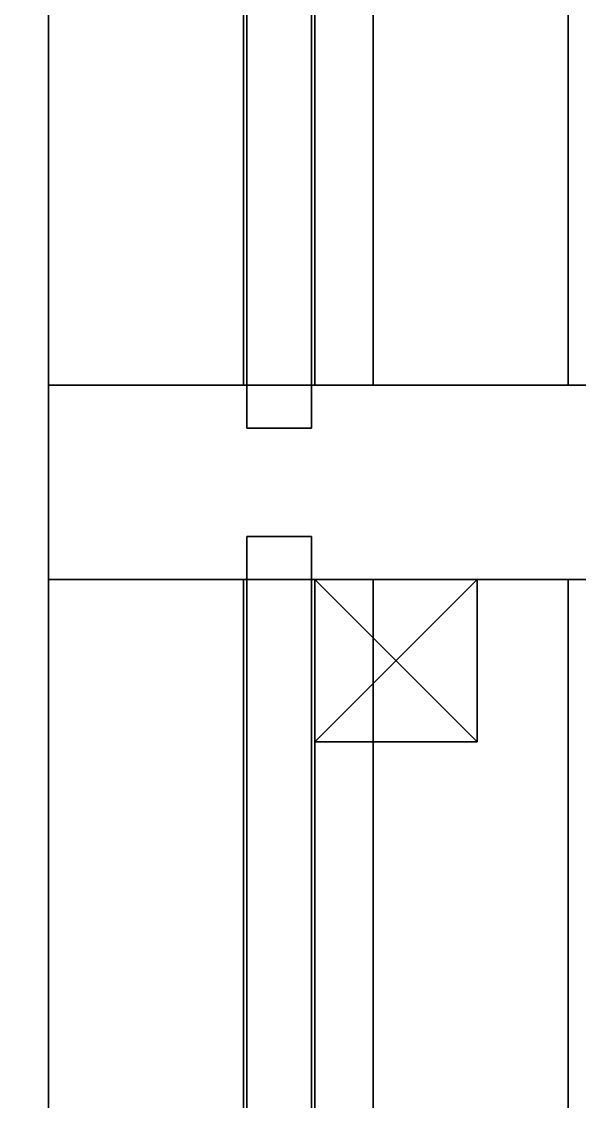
# Model space of a CAD drawing. Extents: x -100 to 4856, y -100 to 4830.
# Drawn here: x 17.5 to 69, y 3785.7 to 3885.6 of the extents above; entities that cross this region are included whole.
import ezdxf

# ---------------------------------------------------------------- set-up
doc = ezdxf.new("R2010")
doc.units = 0
for name, color, linetype in [('LAYER0', 7, 'CONTINUOUS'), ('LAYER147', 7, 'CONTINUOUS'), ('LAYER150', 7, 'CONTINUOUS'), ('LAYER151', 7, 'CONTINUOUS'), ('LAYER158', 7, 'CONTINUOUS'), ('LAYER159', 7, 'CONTINUOUS'), ('LAYER160', 7, 'CONTINUOUS'), ('LAYER161', 7, 'CONTINUOUS'), ('LAYER165', 7, 'CONTINUOUS'), ('LAYER166', 7, 'CONTINUOUS'), ('LAYER169', 7, 'CONTINUOUS'), ('LAYER170', 7, 'CONTINUOUS'), ('LAYER171', 7, 'CONTINUOUS'), ('LAYER172', 7, 'CONTINUOUS'), ('LAYER174', 7, 'CONTINUOUS'), ('LAYER188', 7, 'CONTINUOUS'), ('LAYER198', 253, 'CONTINUOUS'), ('LAYER199', 253, 'CONTINUOUS'), ('LAYER200', 253, 'CONTINUOUS'), ('LAYER201', 253, 'CONTINUOUS'), ('LAYER258', 7, 'CONTINUOUS'), ('LAYER268', 253, 'CONTINUOUS'), ('LAYER269', 253, 'CONTINUOUS'), ('LAYER270', 253, 'CONTINUOUS'), ('LAYER271', 253, 'CONTINUOUS'), ('LAYER272', 7, 'CONTINUOUS'), ('LAYER286', 7, 'CONTINUOUS'), ('LAYER300', 7, 'CONTINUOUS'), ('LAYER314', 7, 'CONTINUOUS'), ('LAYER324', 253, 'CONTINUOUS'), ('LAYER325', 253, 'CONTINUOUS'), ('LAYER326', 253, 'CONTINUOUS'), ('LAYER327', 253, 'CONTINUOUS'), ('LAYER328', 7, 'CONTINUOUS'), ('LAYER338', 253, 'CONTINUOUS'), ('LAYER339', 253, 'CONTINUOUS'), ('LAYER340', 253, 'CONTINUOUS'), ('LAYER341', 253, 'CONTINUOUS')]:
    doc.layers.add(name, color=color, linetype=linetype)

msp = doc.modelspace()

# ---------------------------------------------------------------- linework, layer by layer
at = {"layer": 'LAYER0', "invisible_edges": 1}
for points in [[(4856, 4830, -5), (-100, -100, -5), (-100, 4830, -5), (4856, 4830, -5)], [(-100, -100, -5), (4856, 4830, -5), (4856, -100, -5), (-100, -100, -5)], [(4856, -100), (-100, 4830), (-100, -100), (4856, -100)], [(-100, 4830), (4856, -100), (4856, 4830), (-100, 4830)]]:
    msp.add_3dface(points, dxfattribs=at)
at = {"layer": 'LAYER147', "invisible_edges": 1}
for points in [[(20, 3852, 2540), (570, 3852), (20, 3852), (20, 3852, 2540)], [(570, 3852), (20, 3852, 2540), (570, 3852, 2540), (570, 3852)], [(20, 3834), (570, 3852), (570, 3834), (20, 3834)], [(570, 3852), (20, 3834), (20, 3852), (570, 3852)], [(20, 3852, 2540), (570, 3834, 2540), (570, 3852, 2540), (20, 3852, 2540)], [(570, 3834, 2540), (20, 3852, 2540), (20, 3834, 2540), (570, 3834, 2540)], [(20, 3834), (20, 3852, 2540), (20, 3852), (20, 3834)], [(20, 3852, 2540), (20, 3834), (20, 3834, 2540), (20, 3852, 2540)], [(570, 3834, 2540), (20, 3834), (570, 3834), (570, 3834, 2540)], [(20, 3834), (570, 3834, 2540), (20, 3834, 2540), (20, 3834)]]:
    msp.add_3dface(points, dxfattribs=at)
at = {"layer": 'LAYER150', "invisible_edges": 1}
for points in [[(20, 3834, 80), (570, 3054, 80), (20, 3054, 80), (20, 3834, 80)], [(570, 3054, 80), (20, 3834, 80), (570, 3834, 80), (570, 3054, 80)], [(20, 3834, 80), (570, 3834, 98), (570, 3834, 80), (20, 3834, 80)], [(570, 3834, 98), (20, 3834, 80), (20, 3834, 98), (570, 3834, 98)], [(20, 3054, 98), (20, 3834, 80), (20, 3054, 80), (20, 3054, 98)], [(20, 3834, 80), (20, 3054, 98), (20, 3834, 98), (20, 3834, 80)], [(570, 3834, 98), (20, 3054, 98), (570, 3054, 98), (570, 3834, 98)], [(20, 3054, 98), (570, 3834, 98), (20, 3834, 98), (20, 3054, 98)]]:
    msp.add_3dface(points, dxfattribs=at)
at = {"layer": 'LAYER151', "invisible_edges": 1}
for points in [[(20, 4242, 80), (570, 3852, 80), (20, 3852, 80), (20, 4242, 80)], [(570, 3852, 80), (20, 4242, 80), (570, 4242, 80), (570, 3852, 80)], [(20, 3852, 98), (20, 4242, 80), (20, 3852, 80), (20, 3852, 98)], [(20, 4242, 80), (20, 3852, 98), (20, 4242, 98), (20, 4242, 80)], [(570, 4242, 98), (20, 3852, 98), (570, 3852, 98), (570, 4242, 98)], [(20, 3852, 98), (570, 4242, 98), (20, 4242, 98), (20, 3852, 98)], [(20, 3852, 98), (570, 3852, 80), (570, 3852, 98), (20, 3852, 98)], [(570, 3852, 80), (20, 3852, 98), (20, 3852, 80), (570, 3852, 80)]]:
    msp.add_3dface(points, dxfattribs=at)
at = {"layer": 'LAYER158', "invisible_edges": 1}
for points in [[(50, 3834, 80), (50, 3054), (50, 3054, 80), (50, 3834, 80)], [(50, 3054), (50, 3834, 80), (50, 3834), (50, 3054)], [(68, 3834), (50, 3054), (50, 3834), (68, 3834)], [(50, 3054), (68, 3834), (68, 3054), (50, 3054)], [(50, 3834, 80), (68, 3834), (50, 3834), (50, 3834, 80)], [(68, 3834), (50, 3834, 80), (68, 3834, 80), (68, 3834)], [(68, 3054, 80), (50, 3834, 80), (50, 3054, 80), (68, 3054, 80)], [(50, 3834, 80), (68, 3054, 80), (68, 3834, 80), (50, 3834, 80)], [(68, 3834), (68, 3054, 80), (68, 3054), (68, 3834)], [(68, 3054, 80), (68, 3834), (68, 3834, 80), (68, 3054, 80)]]:
    msp.add_3dface(points, dxfattribs=at)
at = {"layer": 'LAYER159', "invisible_edges": 1}
for points in [[(50, 4242, 80), (50, 3852), (50, 3852, 80), (50, 4242, 80)], [(50, 3852), (50, 4242, 80), (50, 4242), (50, 3852)], [(68, 4242), (50, 3852), (50, 4242), (68, 4242)], [(50, 3852), (68, 4242), (68, 3852), (50, 3852)], [(68, 3852, 80), (50, 4242, 80), (50, 3852, 80), (68, 3852, 80)], [(50, 4242, 80), (68, 3852, 80), (68, 4242, 80), (50, 4242, 80)], [(68, 4242), (68, 3852, 80), (68, 3852), (68, 4242)], [(68, 3852, 80), (68, 4242), (68, 4242, 80), (68, 3852, 80)], [(68, 3852, 80), (50, 3852), (68, 3852), (68, 3852, 80)], [(50, 3852), (68, 3852, 80), (50, 3852, 80), (50, 3852)]]:
    msp.add_3dface(points, dxfattribs=at)
at = {"layer": 'LAYER160', "invisible_edges": 1}
for points in [[(20, 3852, 2539), (570, 4242, 2539), (20, 4242, 2539), (20, 3852, 2539)], [(570, 4242, 2539), (20, 3852, 2539), (570, 3852, 2539), (570, 4242, 2539)], [(20, 4242, 2521), (20, 3852, 2539), (20, 4242, 2539), (20, 4242, 2521)], [(20, 3852, 2539), (20, 4242, 2521), (20, 3852, 2521), (20, 3852, 2539)], [(570, 3852, 2521), (20, 4242, 2521), (570, 4242, 2521), (570, 3852, 2521)], [(20, 4242, 2521), (570, 3852, 2521), (20, 3852, 2521), (20, 4242, 2521)], [(20, 3852, 2539), (570, 3852, 2521), (570, 3852, 2539), (20, 3852, 2539)], [(570, 3852, 2521), (20, 3852, 2539), (20, 3852, 2521), (570, 3852, 2521)]]:
    msp.add_3dface(points, dxfattribs=at)
at = {"layer": 'LAYER161', "invisible_edges": 1}
for points in [[(20, 3054, 2539), (570, 3834, 2539), (20, 3834, 2539), (20, 3054, 2539)], [(570, 3834, 2539), (20, 3054, 2539), (570, 3054, 2539), (570, 3834, 2539)], [(20, 3834, 2521), (570, 3834, 2539), (570, 3834, 2521), (20, 3834, 2521)], [(570, 3834, 2539), (20, 3834, 2521), (20, 3834, 2539), (570, 3834, 2539)], [(20, 3834, 2521), (20, 3054, 2539), (20, 3834, 2539), (20, 3834, 2521)], [(20, 3054, 2539), (20, 3834, 2521), (20, 3054, 2521), (20, 3054, 2539)], [(570, 3054, 2521), (20, 3834, 2521), (570, 3834, 2521), (570, 3054, 2521)], [(20, 3834, 2521), (570, 3054, 2521), (20, 3054, 2521), (20, 3834, 2521)]]:
    msp.add_3dface(points, dxfattribs=at)
at = {"layer": 'LAYER165', "invisible_edges": 1}
for points in [[(38.3, 3838, 94), (44.3, 3050, 94), (38.3, 3050, 94), (38.3, 3838, 94)], [(44.3, 3050, 94), (38.3, 3838, 94), (44.3, 3838, 94), (44.3, 3050, 94)], [(44.3, 3838, 2525), (38.3, 3050, 2525), (44.3, 3050, 2525), (44.3, 3838, 2525)], [(38.3, 3050, 2525), (44.3, 3838, 2525), (38.3, 3838, 2525), (38.3, 3050, 2525)], [(38.3, 3838, 94), (44.3, 3838, 2525), (44.3, 3838, 94), (38.3, 3838, 94)], [(44.3, 3838, 2525), (38.3, 3838, 94), (38.3, 3838, 2525), (44.3, 3838, 2525)], [(38.3, 3050, 2525), (38.3, 3838, 94), (38.3, 3050, 94), (38.3, 3050, 2525)], [(38.3, 3838, 94), (38.3, 3050, 2525), (38.3, 3838, 2525), (38.3, 3838, 94)], [(44.3, 3838, 2525), (44.3, 3050, 94), (44.3, 3838, 94), (44.3, 3838, 2525)], [(44.3, 3050, 94), (44.3, 3838, 2525), (44.3, 3050, 2525), (44.3, 3050, 94)]]:
    msp.add_3dface(points, dxfattribs=at)
at = {"layer": 'LAYER166', "invisible_edges": 1}
for points in [[(38.3, 4246, 94), (44.3, 3848, 94), (38.3, 3848, 94), (38.3, 4246, 94)], [(44.3, 3848, 94), (38.3, 4246, 94), (44.3, 4246, 94), (44.3, 3848, 94)], [(44.3, 4246, 2525), (38.3, 3848, 2525), (44.3, 3848, 2525), (44.3, 4246, 2525)], [(38.3, 3848, 2525), (44.3, 4246, 2525), (38.3, 4246, 2525), (38.3, 3848, 2525)], [(38.3, 3848, 2525), (38.3, 4246, 94), (38.3, 3848, 94), (38.3, 3848, 2525)], [(38.3, 4246, 94), (38.3, 3848, 2525), (38.3, 4246, 2525), (38.3, 4246, 94)], [(44.3, 4246, 2525), (44.3, 3848, 94), (44.3, 4246, 94), (44.3, 4246, 2525)], [(44.3, 3848, 94), (44.3, 4246, 2525), (44.3, 3848, 2525), (44.3, 3848, 94)], [(38.3, 3848, 2525), (44.3, 3848, 94), (44.3, 3848, 2525), (38.3, 3848, 2525)], [(44.3, 3848, 94), (38.3, 3848, 2525), (38.3, 3848, 94), (44.3, 3848, 94)]]:
    msp.add_3dface(points, dxfattribs=at)
at = {"layer": 'LAYER169', "invisible_edges": 1}
for points in [[(20, 3834, 1369.5), (20, 3054, 1249.5), (20, 3054, 1369.5), (20, 3834, 1369.5)], [(20, 3054, 1249.5), (20, 3834, 1369.5), (20, 3834, 1249.5), (20, 3054, 1249.5)], [(38, 3834, 1249.5), (20, 3054, 1249.5), (20, 3834, 1249.5), (38, 3834, 1249.5)], [(20, 3054, 1249.5), (38, 3834, 1249.5), (38, 3054, 1249.5), (20, 3054, 1249.5)], [(20, 3834, 1369.5), (38, 3834, 1249.5), (20, 3834, 1249.5), (20, 3834, 1369.5)], [(38, 3834, 1249.5), (20, 3834, 1369.5), (38, 3834, 1369.5), (38, 3834, 1249.5)], [(38, 3054, 1369.5), (20, 3834, 1369.5), (20, 3054, 1369.5), (38, 3054, 1369.5)], [(20, 3834, 1369.5), (38, 3054, 1369.5), (38, 3834, 1369.5), (20, 3834, 1369.5)], [(38, 3834, 1249.5), (38, 3054, 1369.5), (38, 3054, 1249.5), (38, 3834, 1249.5)], [(38, 3054, 1369.5), (38, 3834, 1249.5), (38, 3834, 1369.5), (38, 3054, 1369.5)]]:
    msp.add_3dface(points, dxfattribs=at)
at = {"layer": 'LAYER170', "invisible_edges": 1}
for points in [[(20, 4242, 1369.5), (20, 3852, 1249.5), (20, 3852, 1369.5), (20, 4242, 1369.5)], [(20, 3852, 1249.5), (20, 4242, 1369.5), (20, 4242, 1249.5), (20, 3852, 1249.5)], [(38, 4242, 1249.5), (20, 3852, 1249.5), (20, 4242, 1249.5), (38, 4242, 1249.5)], [(20, 3852, 1249.5), (38, 4242, 1249.5), (38, 3852, 1249.5), (20, 3852, 1249.5)], [(38, 3852, 1369.5), (20, 4242, 1369.5), (20, 3852, 1369.5), (38, 3852, 1369.5)], [(20, 4242, 1369.5), (38, 3852, 1369.5), (38, 4242, 1369.5), (20, 4242, 1369.5)], [(38, 4242, 1249.5), (38, 3852, 1369.5), (38, 3852, 1249.5), (38, 4242, 1249.5)], [(38, 3852, 1369.5), (38, 4242, 1249.5), (38, 4242, 1369.5), (38, 3852, 1369.5)], [(38, 3852, 1369.5), (20, 3852, 1249.5), (38, 3852, 1249.5), (38, 3852, 1369.5)], [(20, 3852, 1249.5), (38, 3852, 1369.5), (20, 3852, 1369.5), (20, 3852, 1249.5)]]:
    msp.add_3dface(points, dxfattribs=at)
at = {"layer": 'LAYER171', "invisible_edges": 1}
for points in [[(44.6, 3054, 1984), (510, 3834, 1984), (44.6, 3834, 1984), (44.6, 3054, 1984)], [(510, 3834, 1984), (44.6, 3054, 1984), (510, 3054, 1984), (510, 3834, 1984)], [(44.6, 3834, 1966), (510, 3834, 1984), (510, 3834, 1966), (44.6, 3834, 1966)], [(510, 3834, 1984), (44.6, 3834, 1966), (44.6, 3834, 1984), (510, 3834, 1984)], [(44.6, 3834, 1966), (44.6, 3054, 1984), (44.6, 3834, 1984), (44.6, 3834, 1966)], [(44.6, 3054, 1984), (44.6, 3834, 1966), (44.6, 3054, 1966), (44.6, 3054, 1984)], [(510, 3054, 1966), (44.6, 3834, 1966), (510, 3834, 1966), (510, 3054, 1966)], [(44.6, 3834, 1966), (510, 3054, 1966), (44.6, 3054, 1966), (44.6, 3834, 1966)]]:
    msp.add_3dface(points, dxfattribs=at)
at = {"layer": 'LAYER172', "invisible_edges": 1}
for points in [[(44.6, 3852, 1984), (510, 4242, 1984), (44.6, 4242, 1984), (44.6, 3852, 1984)], [(510, 4242, 1984), (44.6, 3852, 1984), (510, 3852, 1984), (510, 4242, 1984)], [(44.6, 4242, 1966), (44.6, 3852, 1984), (44.6, 4242, 1984), (44.6, 4242, 1966)], [(44.6, 3852, 1984), (44.6, 4242, 1966), (44.6, 3852, 1966), (44.6, 3852, 1984)], [(510, 3852, 1966), (44.6, 4242, 1966), (510, 4242, 1966), (510, 3852, 1966)], [(44.6, 4242, 1966), (510, 3852, 1966), (44.6, 3852, 1966), (44.6, 4242, 1966)], [(44.6, 3852, 1984), (510, 3852, 1966), (510, 3852, 1984), (44.6, 3852, 1984)], [(510, 3852, 1966), (44.6, 3852, 1984), (44.6, 3852, 1966), (510, 3852, 1966)]]:
    msp.add_3dface(points, dxfattribs=at)
at = {"layer": 'LAYER174', "invisible_edges": 1}
for points in [[(44.6, 3852, 866), (510, 4242, 866), (44.6, 4242, 866), (44.6, 3852, 866)], [(510, 4242, 866), (44.6, 3852, 866), (510, 3852, 866), (510, 4242, 866)], [(44.6, 4242, 848), (44.6, 3852, 866), (44.6, 4242, 866), (44.6, 4242, 848)], [(44.6, 3852, 866), (44.6, 4242, 848), (44.6, 3852, 848), (44.6, 3852, 866)], [(510, 3852, 848), (44.6, 4242, 848), (510, 4242, 848), (510, 3852, 848)], [(44.6, 4242, 848), (510, 3852, 848), (44.6, 3852, 848), (44.6, 4242, 848)], [(44.6, 3852, 866), (510, 3852, 848), (510, 3852, 866), (44.6, 3852, 866)], [(510, 3852, 848), (44.6, 3852, 866), (44.6, 3852, 848), (510, 3852, 848)]]:
    msp.add_3dface(points, dxfattribs=at)
at = {"layer": 'LAYER188', "invisible_edges": 1}
for points in [[(44.6, 3054, 866), (510, 3834, 866), (44.6, 3834, 866), (44.6, 3054, 866)], [(510, 3834, 866), (44.6, 3054, 866), (510, 3054, 866), (510, 3834, 866)], [(44.6, 3834, 848), (510, 3834, 866), (510, 3834, 848), (44.6, 3834, 848)], [(510, 3834, 866), (44.6, 3834, 848), (44.6, 3834, 866), (510, 3834, 866)], [(44.6, 3834, 848), (44.6, 3054, 866), (44.6, 3834, 866), (44.6, 3834, 848)], [(44.6, 3054, 866), (44.6, 3834, 848), (44.6, 3054, 848), (44.6, 3054, 866)], [(510, 3054, 848), (44.6, 3834, 848), (510, 3834, 848), (510, 3054, 848)], [(44.6, 3834, 848), (510, 3054, 848), (44.6, 3054, 848), (44.6, 3834, 848)]]:
    msp.add_3dface(points, dxfattribs=at)
at = {"layer": 'LAYER198'}
for points in [[(59.6, 3834, 866), (59.6, 3834, 851), (44.6, 3834, 866), (59.6, 3834, 866)], [(44.6, 3834, 866), (59.6, 3834, 851), (44.6, 3834, 851), (44.6, 3834, 866)], [(44.6, 3834, 866), (44.6, 3834, 851), (44.6, 3819, 866), (44.6, 3834, 866)], [(44.6, 3819, 866), (44.6, 3834, 851), (44.6, 3819, 851), (44.6, 3819, 866)], [(59.6, 3834, 866), (44.6, 3834, 866), (59.6, 3819, 866), (59.6, 3834, 866)], [(59.6, 3819, 866), (44.6, 3834, 866), (44.6, 3819, 866), (59.6, 3819, 866)], [(59.6, 3819, 851), (44.6, 3819, 851), (59.6, 3834, 851), (59.6, 3819, 851)], [(59.6, 3834, 851), (44.6, 3819, 851), (44.6, 3834, 851), (59.6, 3834, 851)], [(59.6, 3819, 866), (59.6, 3819, 851), (59.6, 3834, 866), (59.6, 3819, 866)], [(59.6, 3834, 866), (59.6, 3819, 851), (59.6, 3834, 851), (59.6, 3834, 866)], [(59.6, 3819, 866), (44.6, 3819, 866), (59.6, 3819, 851), (59.6, 3819, 866)], [(59.6, 3819, 851), (44.6, 3819, 866), (44.6, 3819, 851), (59.6, 3819, 851)]]:
    msp.add_3dface(points, dxfattribs=at)
at = {"layer": 'LAYER199'}
for points in [[(59.6, 3834, 866), (59.6, 3834, 851), (44.6, 3834, 866), (59.6, 3834, 866)], [(44.6, 3834, 866), (59.6, 3834, 851), (44.6, 3834, 851), (44.6, 3834, 866)], [(44.6, 3834, 866), (44.6, 3834, 851), (44.6, 3819, 866), (44.6, 3834, 866)], [(44.6, 3819, 866), (44.6, 3834, 851), (44.6, 3819, 851), (44.6, 3819, 866)], [(59.6, 3834, 866), (44.6, 3834, 866), (59.6, 3819, 866), (59.6, 3834, 866)], [(59.6, 3819, 866), (44.6, 3834, 866), (44.6, 3819, 866), (59.6, 3819, 866)], [(59.6, 3819, 851), (44.6, 3819, 851), (59.6, 3834, 851), (59.6, 3819, 851)], [(59.6, 3834, 851), (44.6, 3819, 851), (44.6, 3834, 851), (59.6, 3834, 851)], [(59.6, 3819, 866), (59.6, 3819, 851), (59.6, 3834, 866), (59.6, 3819, 866)], [(59.6, 3834, 866), (59.6, 3819, 851), (59.6, 3834, 851), (59.6, 3834, 866)], [(59.6, 3819, 866), (44.6, 3819, 866), (59.6, 3819, 851), (59.6, 3819, 866)], [(59.6, 3819, 851), (44.6, 3819, 866), (44.6, 3819, 851), (59.6, 3819, 851)]]:
    msp.add_3dface(points, dxfattribs=at)
at = {"layer": 'LAYER200'}
for points in [[(59.6, 3834, 866), (59.6, 3834, 851), (44.6, 3834, 866), (59.6, 3834, 866)], [(44.6, 3834, 866), (59.6, 3834, 851), (44.6, 3834, 851), (44.6, 3834, 866)], [(44.6, 3834, 866), (44.6, 3834, 851), (44.6, 3819, 866), (44.6, 3834, 866)], [(44.6, 3819, 866), (44.6, 3834, 851), (44.6, 3819, 851), (44.6, 3819, 866)], [(59.6, 3834, 866), (44.6, 3834, 866), (59.6, 3819, 866), (59.6, 3834, 866)], [(59.6, 3819, 866), (44.6, 3834, 866), (44.6, 3819, 866), (59.6, 3819, 866)], [(59.6, 3819, 851), (44.6, 3819, 851), (59.6, 3834, 851), (59.6, 3819, 851)], [(59.6, 3834, 851), (44.6, 3819, 851), (44.6, 3834, 851), (59.6, 3834, 851)], [(59.6, 3819, 866), (59.6, 3819, 851), (59.6, 3834, 866), (59.6, 3819, 866)], [(59.6, 3834, 866), (59.6, 3819, 851), (59.6, 3834, 851), (59.6, 3834, 866)], [(59.6, 3819, 866), (44.6, 3819, 866), (59.6, 3819, 851), (59.6, 3819, 866)], [(59.6, 3819, 851), (44.6, 3819, 866), (44.6, 3819, 851), (59.6, 3819, 851)]]:
    msp.add_3dface(points, dxfattribs=at)
at = {"layer": 'LAYER201'}
for points in [[(59.6, 3834, 866), (59.6, 3834, 851), (44.6, 3834, 866), (59.6, 3834, 866)], [(44.6, 3834, 866), (59.6, 3834, 851), (44.6, 3834, 851), (44.6, 3834, 866)], [(44.6, 3834, 866), (44.6, 3834, 851), (44.6, 3819, 866), (44.6, 3834, 866)], [(44.6, 3819, 866), (44.6, 3834, 851), (44.6, 3819, 851), (44.6, 3819, 866)], [(59.6, 3834, 866), (44.6, 3834, 866), (59.6, 3819, 866), (59.6, 3834, 866)], [(59.6, 3819, 866), (44.6, 3834, 866), (44.6, 3819, 866), (59.6, 3819, 866)], [(59.6, 3819, 851), (44.6, 3819, 851), (59.6, 3834, 851), (59.6, 3819, 851)], [(59.6, 3834, 851), (44.6, 3819, 851), (44.6, 3834, 851), (59.6, 3834, 851)], [(59.6, 3819, 866), (59.6, 3819, 851), (59.6, 3834, 866), (59.6, 3819, 866)], [(59.6, 3834, 866), (59.6, 3819, 851), (59.6, 3834, 851), (59.6, 3834, 866)], [(59.6, 3819, 866), (44.6, 3819, 866), (59.6, 3819, 851), (59.6, 3819, 866)], [(59.6, 3819, 851), (44.6, 3819, 866), (44.6, 3819, 851), (59.6, 3819, 851)]]:
    msp.add_3dface(points, dxfattribs=at)
at = {"layer": 'LAYER258', "invisible_edges": 1}
for points in [[(44.6, 3054, 482), (510, 3834, 482), (44.6, 3834, 482), (44.6, 3054, 482)], [(510, 3834, 482), (44.6, 3054, 482), (510, 3054, 482), (510, 3834, 482)], [(44.6, 3834, 464), (510, 3834, 482), (510, 3834, 464), (44.6, 3834, 464)], [(510, 3834, 482), (44.6, 3834, 464), (44.6, 3834, 482), (510, 3834, 482)], [(44.6, 3834, 464), (44.6, 3054, 482), (44.6, 3834, 482), (44.6, 3834, 464)], [(44.6, 3054, 482), (44.6, 3834, 464), (44.6, 3054, 464), (44.6, 3054, 482)], [(510, 3054, 464), (44.6, 3834, 464), (510, 3834, 464), (510, 3054, 464)], [(44.6, 3834, 464), (510, 3054, 464), (44.6, 3054, 464), (44.6, 3834, 464)]]:
    msp.add_3dface(points, dxfattribs=at)
at = {"layer": 'LAYER268'}
for points in [[(59.6, 3834, 482), (59.6, 3834, 467), (44.6, 3834, 482), (59.6, 3834, 482)], [(44.6, 3834, 482), (59.6, 3834, 467), (44.6, 3834, 467), (44.6, 3834, 482)], [(44.6, 3834, 482), (44.6, 3834, 467), (44.6, 3819, 482), (44.6, 3834, 482)], [(44.6, 3819, 482), (44.6, 3834, 467), (44.6, 3819, 467), (44.6, 3819, 482)], [(59.6, 3834, 482), (44.6, 3834, 482), (59.6, 3819, 482), (59.6, 3834, 482)], [(59.6, 3819, 482), (44.6, 3834, 482), (44.6, 3819, 482), (59.6, 3819, 482)], [(59.6, 3819, 467), (44.6, 3819, 467), (59.6, 3834, 467), (59.6, 3819, 467)], [(59.6, 3834, 467), (44.6, 3819, 467), (44.6, 3834, 467), (59.6, 3834, 467)], [(59.6, 3819, 482), (59.6, 3819, 467), (59.6, 3834, 482), (59.6, 3819, 482)], [(59.6, 3834, 482), (59.6, 3819, 467), (59.6, 3834, 467), (59.6, 3834, 482)], [(59.6, 3819, 482), (44.6, 3819, 482), (59.6, 3819, 467), (59.6, 3819, 482)], [(59.6, 3819, 467), (44.6, 3819, 482), (44.6, 3819, 467), (59.6, 3819, 467)]]:
    msp.add_3dface(points, dxfattribs=at)
at = {"layer": 'LAYER269'}
for points in [[(59.6, 3834, 482), (59.6, 3834, 467), (44.6, 3834, 482), (59.6, 3834, 482)], [(44.6, 3834, 482), (59.6, 3834, 467), (44.6, 3834, 467), (44.6, 3834, 482)], [(44.6, 3834, 482), (44.6, 3834, 467), (44.6, 3819, 482), (44.6, 3834, 482)], [(44.6, 3819, 482), (44.6, 3834, 467), (44.6, 3819, 467), (44.6, 3819, 482)], [(59.6, 3834, 482), (44.6, 3834, 482), (59.6, 3819, 482), (59.6, 3834, 482)], [(59.6, 3819, 482), (44.6, 3834, 482), (44.6, 3819, 482), (59.6, 3819, 482)], [(59.6, 3819, 467), (44.6, 3819, 467), (59.6, 3834, 467), (59.6, 3819, 467)], [(59.6, 3834, 467), (44.6, 3819, 467), (44.6, 3834, 467), (59.6, 3834, 467)], [(59.6, 3819, 482), (59.6, 3819, 467), (59.6, 3834, 482), (59.6, 3819, 482)], [(59.6, 3834, 482), (59.6, 3819, 467), (59.6, 3834, 467), (59.6, 3834, 482)], [(59.6, 3819, 482), (44.6, 3819, 482), (59.6, 3819, 467), (59.6, 3819, 482)], [(59.6, 3819, 467), (44.6, 3819, 482), (44.6, 3819, 467), (59.6, 3819, 467)]]:
    msp.add_3dface(points, dxfattribs=at)
at = {"layer": 'LAYER270'}
for points in [[(59.6, 3834, 482), (59.6, 3834, 467), (44.6, 3834, 482), (59.6, 3834, 482)], [(44.6, 3834, 482), (59.6, 3834, 467), (44.6, 3834, 467), (44.6, 3834, 482)], [(44.6, 3834, 482), (44.6, 3834, 467), (44.6, 3819, 482), (44.6, 3834, 482)], [(44.6, 3819, 482), (44.6, 3834, 467), (44.6, 3819, 467), (44.6, 3819, 482)], [(59.6, 3834, 482), (44.6, 3834, 482), (59.6, 3819, 482), (59.6, 3834, 482)], [(59.6, 3819, 482), (44.6, 3834, 482), (44.6, 3819, 482), (59.6, 3819, 482)], [(59.6, 3819, 467), (44.6, 3819, 467), (59.6, 3834, 467), (59.6, 3819, 467)], [(59.6, 3834, 467), (44.6, 3819, 467), (44.6, 3834, 467), (59.6, 3834, 467)], [(59.6, 3819, 482), (59.6, 3819, 467), (59.6, 3834, 482), (59.6, 3819, 482)], [(59.6, 3834, 482), (59.6, 3819, 467), (59.6, 3834, 467), (59.6, 3834, 482)], [(59.6, 3819, 482), (44.6, 3819, 482), (59.6, 3819, 467), (59.6, 3819, 482)], [(59.6, 3819, 467), (44.6, 3819, 482), (44.6, 3819, 467), (59.6, 3819, 467)]]:
    msp.add_3dface(points, dxfattribs=at)
at = {"layer": 'LAYER271'}
for points in [[(59.6, 3834, 482), (59.6, 3834, 467), (44.6, 3834, 482), (59.6, 3834, 482)], [(44.6, 3834, 482), (59.6, 3834, 467), (44.6, 3834, 467), (44.6, 3834, 482)], [(44.6, 3834, 482), (44.6, 3834, 467), (44.6, 3819, 482), (44.6, 3834, 482)], [(44.6, 3819, 482), (44.6, 3834, 467), (44.6, 3819, 467), (44.6, 3819, 482)], [(59.6, 3834, 482), (44.6, 3834, 482), (59.6, 3819, 482), (59.6, 3834, 482)], [(59.6, 3819, 482), (44.6, 3834, 482), (44.6, 3819, 482), (59.6, 3819, 482)], [(59.6, 3819, 467), (44.6, 3819, 467), (59.6, 3834, 467), (59.6, 3819, 467)], [(59.6, 3834, 467), (44.6, 3819, 467), (44.6, 3834, 467), (59.6, 3834, 467)], [(59.6, 3819, 482), (59.6, 3819, 467), (59.6, 3834, 482), (59.6, 3819, 482)], [(59.6, 3834, 482), (59.6, 3819, 467), (59.6, 3834, 467), (59.6, 3834, 482)], [(59.6, 3819, 482), (44.6, 3819, 482), (59.6, 3819, 467), (59.6, 3819, 482)], [(59.6, 3819, 467), (44.6, 3819, 482), (44.6, 3819, 467), (59.6, 3819, 467)]]:
    msp.add_3dface(points, dxfattribs=at)
at = {"layer": 'LAYER272', "invisible_edges": 1}
for points in [[(44.6, 3852, 482), (510, 4242, 482), (44.6, 4242, 482), (44.6, 3852, 482)], [(510, 4242, 482), (44.6, 3852, 482), (510, 3852, 482), (510, 4242, 482)], [(44.6, 4242, 464), (44.6, 3852, 482), (44.6, 4242, 482), (44.6, 4242, 464)], [(44.6, 3852, 482), (44.6, 4242, 464), (44.6, 3852, 464), (44.6, 3852, 482)], [(510, 3852, 464), (44.6, 4242, 464), (510, 4242, 464), (510, 3852, 464)], [(44.6, 4242, 464), (510, 3852, 464), (44.6, 3852, 464), (44.6, 4242, 464)], [(44.6, 3852, 482), (510, 3852, 464), (510, 3852, 482), (44.6, 3852, 482)], [(510, 3852, 464), (44.6, 3852, 482), (44.6, 3852, 464), (510, 3852, 464)]]:
    msp.add_3dface(points, dxfattribs=at)
at = {"layer": 'LAYER286', "invisible_edges": 1}
for points in [[(44.6, 3852, 1240), (510, 4242, 1240), (44.6, 4242, 1240), (44.6, 3852, 1240)], [(510, 4242, 1240), (44.6, 3852, 1240), (510, 3852, 1240), (510, 4242, 1240)], [(44.6, 4242, 1222), (44.6, 3852, 1240), (44.6, 4242, 1240), (44.6, 4242, 1222)], [(44.6, 3852, 1240), (44.6, 4242, 1222), (44.6, 3852, 1222), (44.6, 3852, 1240)], [(510, 3852, 1222), (44.6, 4242, 1222), (510, 4242, 1222), (510, 3852, 1222)], [(44.6, 4242, 1222), (510, 3852, 1222), (44.6, 3852, 1222), (44.6, 4242, 1222)], [(44.6, 3852, 1240), (510, 3852, 1222), (510, 3852, 1240), (44.6, 3852, 1240)], [(510, 3852, 1222), (44.6, 3852, 1240), (44.6, 3852, 1222), (510, 3852, 1222)]]:
    msp.add_3dface(points, dxfattribs=at)
at = {"layer": 'LAYER300', "invisible_edges": 1}
for points in [[(44.6, 3852, 1612), (510, 4242, 1612), (44.6, 4242, 1612), (44.6, 3852, 1612)], [(510, 4242, 1612), (44.6, 3852, 1612), (510, 3852, 1612), (510, 4242, 1612)], [(44.6, 4242, 1594), (44.6, 3852, 1612), (44.6, 4242, 1612), (44.6, 4242, 1594)], [(44.6, 3852, 1612), (44.6, 4242, 1594), (44.6, 3852, 1594), (44.6, 3852, 1612)], [(510, 3852, 1594), (44.6, 4242, 1594), (510, 4242, 1594), (510, 3852, 1594)], [(44.6, 4242, 1594), (510, 3852, 1594), (44.6, 3852, 1594), (44.6, 4242, 1594)], [(44.6, 3852, 1612), (510, 3852, 1594), (510, 3852, 1612), (44.6, 3852, 1612)], [(510, 3852, 1594), (44.6, 3852, 1612), (44.6, 3852, 1594), (510, 3852, 1594)]]:
    msp.add_3dface(points, dxfattribs=at)
at = {"layer": 'LAYER314', "invisible_edges": 1}
for points in [[(44.6, 3054, 1240), (510, 3834, 1240), (44.6, 3834, 1240), (44.6, 3054, 1240)], [(510, 3834, 1240), (44.6, 3054, 1240), (510, 3054, 1240), (510, 3834, 1240)], [(44.6, 3834, 1222), (510, 3834, 1240), (510, 3834, 1222), (44.6, 3834, 1222)], [(510, 3834, 1240), (44.6, 3834, 1222), (44.6, 3834, 1240), (510, 3834, 1240)], [(44.6, 3834, 1222), (44.6, 3054, 1240), (44.6, 3834, 1240), (44.6, 3834, 1222)], [(44.6, 3054, 1240), (44.6, 3834, 1222), (44.6, 3054, 1222), (44.6, 3054, 1240)], [(510, 3054, 1222), (44.6, 3834, 1222), (510, 3834, 1222), (510, 3054, 1222)], [(44.6, 3834, 1222), (510, 3054, 1222), (44.6, 3054, 1222), (44.6, 3834, 1222)]]:
    msp.add_3dface(points, dxfattribs=at)
at = {"layer": 'LAYER324'}
for points in [[(59.6, 3834, 1240), (59.6, 3834, 1225), (44.6, 3834, 1240), (59.6, 3834, 1240)], [(44.6, 3834, 1240), (59.6, 3834, 1225), (44.6, 3834, 1225), (44.6, 3834, 1240)], [(44.6, 3834, 1240), (44.6, 3834, 1225), (44.6, 3819, 1240), (44.6, 3834, 1240)], [(44.6, 3819, 1240), (44.6, 3834, 1225), (44.6, 3819, 1225), (44.6, 3819, 1240)], [(59.6, 3834, 1240), (44.6, 3834, 1240), (59.6, 3819, 1240), (59.6, 3834, 1240)], [(59.6, 3819, 1240), (44.6, 3834, 1240), (44.6, 3819, 1240), (59.6, 3819, 1240)], [(59.6, 3819, 1225), (44.6, 3819, 1225), (59.6, 3834, 1225), (59.6, 3819, 1225)], [(59.6, 3834, 1225), (44.6, 3819, 1225), (44.6, 3834, 1225), (59.6, 3834, 1225)], [(59.6, 3819, 1240), (59.6, 3819, 1225), (59.6, 3834, 1240), (59.6, 3819, 1240)], [(59.6, 3834, 1240), (59.6, 3819, 1225), (59.6, 3834, 1225), (59.6, 3834, 1240)], [(59.6, 3819, 1240), (44.6, 3819, 1240), (59.6, 3819, 1225), (59.6, 3819, 1240)], [(59.6, 3819, 1225), (44.6, 3819, 1240), (44.6, 3819, 1225), (59.6, 3819, 1225)]]:
    msp.add_3dface(points, dxfattribs=at)
at = {"layer": 'LAYER325'}
for points in [[(59.6, 3834, 1240), (59.6, 3834, 1225), (44.6, 3834, 1240), (59.6, 3834, 1240)], [(44.6, 3834, 1240), (59.6, 3834, 1225), (44.6, 3834, 1225), (44.6, 3834, 1240)], [(44.6, 3834, 1240), (44.6, 3834, 1225), (44.6, 3819, 1240), (44.6, 3834, 1240)], [(44.6, 3819, 1240), (44.6, 3834, 1225), (44.6, 3819, 1225), (44.6, 3819, 1240)], [(59.6, 3834, 1240), (44.6, 3834, 1240), (59.6, 3819, 1240), (59.6, 3834, 1240)], [(59.6, 3819, 1240), (44.6, 3834, 1240), (44.6, 3819, 1240), (59.6, 3819, 1240)], [(59.6, 3819, 1225), (44.6, 3819, 1225), (59.6, 3834, 1225), (59.6, 3819, 1225)], [(59.6, 3834, 1225), (44.6, 3819, 1225), (44.6, 3834, 1225), (59.6, 3834, 1225)], [(59.6, 3819, 1240), (59.6, 3819, 1225), (59.6, 3834, 1240), (59.6, 3819, 1240)], [(59.6, 3834, 1240), (59.6, 3819, 1225), (59.6, 3834, 1225), (59.6, 3834, 1240)], [(59.6, 3819, 1240), (44.6, 3819, 1240), (59.6, 3819, 1225), (59.6, 3819, 1240)], [(59.6, 3819, 1225), (44.6, 3819, 1240), (44.6, 3819, 1225), (59.6, 3819, 1225)]]:
    msp.add_3dface(points, dxfattribs=at)
at = {"layer": 'LAYER326'}
for points in [[(59.6, 3834, 1240), (59.6, 3834, 1225), (44.6, 3834, 1240), (59.6, 3834, 1240)], [(44.6, 3834, 1240), (59.6, 3834, 1225), (44.6, 3834, 1225), (44.6, 3834, 1240)], [(44.6, 3834, 1240), (44.6, 3834, 1225), (44.6, 3819, 1240), (44.6, 3834, 1240)], [(44.6, 3819, 1240), (44.6, 3834, 1225), (44.6, 3819, 1225), (44.6, 3819, 1240)], [(59.6, 3834, 1240), (44.6, 3834, 1240), (59.6, 3819, 1240), (59.6, 3834, 1240)], [(59.6, 3819, 1240), (44.6, 3834, 1240), (44.6, 3819, 1240), (59.6, 3819, 1240)], [(59.6, 3819, 1225), (44.6, 3819, 1225), (59.6, 3834, 1225), (59.6, 3819, 1225)], [(59.6, 3834, 1225), (44.6, 3819, 1225), (44.6, 3834, 1225), (59.6, 3834, 1225)], [(59.6, 3819, 1240), (59.6, 3819, 1225), (59.6, 3834, 1240), (59.6, 3819, 1240)], [(59.6, 3834, 1240), (59.6, 3819, 1225), (59.6, 3834, 1225), (59.6, 3834, 1240)], [(59.6, 3819, 1240), (44.6, 3819, 1240), (59.6, 3819, 1225), (59.6, 3819, 1240)], [(59.6, 3819, 1225), (44.6, 3819, 1240), (44.6, 3819, 1225), (59.6, 3819, 1225)]]:
    msp.add_3dface(points, dxfattribs=at)
at = {"layer": 'LAYER327'}
for points in [[(59.6, 3834, 1240), (59.6, 3834, 1225), (44.6, 3834, 1240), (59.6, 3834, 1240)], [(44.6, 3834, 1240), (59.6, 3834, 1225), (44.6, 3834, 1225), (44.6, 3834, 1240)], [(44.6, 3834, 1240), (44.6, 3834, 1225), (44.6, 3819, 1240), (44.6, 3834, 1240)], [(44.6, 3819, 1240), (44.6, 3834, 1225), (44.6, 3819, 1225), (44.6, 3819, 1240)], [(59.6, 3834, 1240), (44.6, 3834, 1240), (59.6, 3819, 1240), (59.6, 3834, 1240)], [(59.6, 3819, 1240), (44.6, 3834, 1240), (44.6, 3819, 1240), (59.6, 3819, 1240)], [(59.6, 3819, 1225), (44.6, 3819, 1225), (59.6, 3834, 1225), (59.6, 3819, 1225)], [(59.6, 3834, 1225), (44.6, 3819, 1225), (44.6, 3834, 1225), (59.6, 3834, 1225)], [(59.6, 3819, 1240), (59.6, 3819, 1225), (59.6, 3834, 1240), (59.6, 3819, 1240)], [(59.6, 3834, 1240), (59.6, 3819, 1225), (59.6, 3834, 1225), (59.6, 3834, 1240)], [(59.6, 3819, 1240), (44.6, 3819, 1240), (59.6, 3819, 1225), (59.6, 3819, 1240)], [(59.6, 3819, 1225), (44.6, 3819, 1240), (44.6, 3819, 1225), (59.6, 3819, 1225)]]:
    msp.add_3dface(points, dxfattribs=at)
at = {"layer": 'LAYER328', "invisible_edges": 1}
for points in [[(44.6, 3054, 1612), (510, 3834, 1612), (44.6, 3834, 1612), (44.6, 3054, 1612)], [(510, 3834, 1612), (44.6, 3054, 1612), (510, 3054, 1612), (510, 3834, 1612)], [(44.6, 3834, 1594), (510, 3834, 1612), (510, 3834, 1594), (44.6, 3834, 1594)], [(510, 3834, 1612), (44.6, 3834, 1594), (44.6, 3834, 1612), (510, 3834, 1612)], [(44.6, 3834, 1594), (44.6, 3054, 1612), (44.6, 3834, 1612), (44.6, 3834, 1594)], [(44.6, 3054, 1612), (44.6, 3834, 1594), (44.6, 3054, 1594), (44.6, 3054, 1612)], [(510, 3054, 1594), (44.6, 3834, 1594), (510, 3834, 1594), (510, 3054, 1594)], [(44.6, 3834, 1594), (510, 3054, 1594), (44.6, 3054, 1594), (44.6, 3834, 1594)]]:
    msp.add_3dface(points, dxfattribs=at)
at = {"layer": 'LAYER338'}
for points in [[(59.6, 3834, 1612), (59.6, 3834, 1597), (44.6, 3834, 1612), (59.6, 3834, 1612)], [(44.6, 3834, 1612), (59.6, 3834, 1597), (44.6, 3834, 1597), (44.6, 3834, 1612)], [(44.6, 3834, 1612), (44.6, 3834, 1597), (44.6, 3819, 1612), (44.6, 3834, 1612)], [(44.6, 3819, 1612), (44.6, 3834, 1597), (44.6, 3819, 1597), (44.6, 3819, 1612)], [(59.6, 3834, 1612), (44.6, 3834, 1612), (59.6, 3819, 1612), (59.6, 3834, 1612)], [(59.6, 3819, 1612), (44.6, 3834, 1612), (44.6, 3819, 1612), (59.6, 3819, 1612)], [(59.6, 3819, 1597), (44.6, 3819, 1597), (59.6, 3834, 1597), (59.6, 3819, 1597)], [(59.6, 3834, 1597), (44.6, 3819, 1597), (44.6, 3834, 1597), (59.6, 3834, 1597)], [(59.6, 3819, 1612), (59.6, 3819, 1597), (59.6, 3834, 1612), (59.6, 3819, 1612)], [(59.6, 3834, 1612), (59.6, 3819, 1597), (59.6, 3834, 1597), (59.6, 3834, 1612)], [(59.6, 3819, 1612), (44.6, 3819, 1612), (59.6, 3819, 1597), (59.6, 3819, 1612)], [(59.6, 3819, 1597), (44.6, 3819, 1612), (44.6, 3819, 1597), (59.6, 3819, 1597)]]:
    msp.add_3dface(points, dxfattribs=at)
at = {"layer": 'LAYER339'}
for points in [[(59.6, 3834, 1612), (59.6, 3834, 1597), (44.6, 3834, 1612), (59.6, 3834, 1612)], [(44.6, 3834, 1612), (59.6, 3834, 1597), (44.6, 3834, 1597), (44.6, 3834, 1612)], [(44.6, 3834, 1612), (44.6, 3834, 1597), (44.6, 3819, 1612), (44.6, 3834, 1612)], [(44.6, 3819, 1612), (44.6, 3834, 1597), (44.6, 3819, 1597), (44.6, 3819, 1612)], [(59.6, 3834, 1612), (44.6, 3834, 1612), (59.6, 3819, 1612), (59.6, 3834, 1612)], [(59.6, 3819, 1612), (44.6, 3834, 1612), (44.6, 3819, 1612), (59.6, 3819, 1612)], [(59.6, 3819, 1597), (44.6, 3819, 1597), (59.6, 3834, 1597), (59.6, 3819, 1597)], [(59.6, 3834, 1597), (44.6, 3819, 1597), (44.6, 3834, 1597), (59.6, 3834, 1597)], [(59.6, 3819, 1612), (59.6, 3819, 1597), (59.6, 3834, 1612), (59.6, 3819, 1612)], [(59.6, 3834, 1612), (59.6, 3819, 1597), (59.6, 3834, 1597), (59.6, 3834, 1612)], [(59.6, 3819, 1612), (44.6, 3819, 1612), (59.6, 3819, 1597), (59.6, 3819, 1612)], [(59.6, 3819, 1597), (44.6, 3819, 1612), (44.6, 3819, 1597), (59.6, 3819, 1597)]]:
    msp.add_3dface(points, dxfattribs=at)
at = {"layer": 'LAYER340'}
for points in [[(59.6, 3834, 1612), (59.6, 3834, 1597), (44.6, 3834, 1612), (59.6, 3834, 1612)], [(44.6, 3834, 1612), (59.6, 3834, 1597), (44.6, 3834, 1597), (44.6, 3834, 1612)], [(44.6, 3834, 1612), (44.6, 3834, 1597), (44.6, 3819, 1612), (44.6, 3834, 1612)], [(44.6, 3819, 1612), (44.6, 3834, 1597), (44.6, 3819, 1597), (44.6, 3819, 1612)], [(59.6, 3834, 1612), (44.6, 3834, 1612), (59.6, 3819, 1612), (59.6, 3834, 1612)], [(59.6, 3819, 1612), (44.6, 3834, 1612), (44.6, 3819, 1612), (59.6, 3819, 1612)], [(59.6, 3819, 1597), (44.6, 3819, 1597), (59.6, 3834, 1597), (59.6, 3819, 1597)], [(59.6, 3834, 1597), (44.6, 3819, 1597), (44.6, 3834, 1597), (59.6, 3834, 1597)], [(59.6, 3819, 1612), (59.6, 3819, 1597), (59.6, 3834, 1612), (59.6, 3819, 1612)], [(59.6, 3834, 1612), (59.6, 3819, 1597), (59.6, 3834, 1597), (59.6, 3834, 1612)], [(59.6, 3819, 1612), (44.6, 3819, 1612), (59.6, 3819, 1597), (59.6, 3819, 1612)], [(59.6, 3819, 1597), (44.6, 3819, 1612), (44.6, 3819, 1597), (59.6, 3819, 1597)]]:
    msp.add_3dface(points, dxfattribs=at)
at = {"layer": 'LAYER341'}
for points in [[(59.6, 3834, 1612), (59.6, 3834, 1597), (44.6, 3834, 1612), (59.6, 3834, 1612)], [(44.6, 3834, 1612), (59.6, 3834, 1597), (44.6, 3834, 1597), (44.6, 3834, 1612)], [(44.6, 3834, 1612), (44.6, 3834, 1597), (44.6, 3819, 1612), (44.6, 3834, 1612)], [(44.6, 3819, 1612), (44.6, 3834, 1597), (44.6, 3819, 1597), (44.6, 3819, 1612)], [(59.6, 3834, 1612), (44.6, 3834, 1612), (59.6, 3819, 1612), (59.6, 3834, 1612)], [(59.6, 3819, 1612), (44.6, 3834, 1612), (44.6, 3819, 1612), (59.6, 3819, 1612)], [(59.6, 3819, 1597), (44.6, 3819, 1597), (59.6, 3834, 1597), (59.6, 3819, 1597)], [(59.6, 3834, 1597), (44.6, 3819, 1597), (44.6, 3834, 1597), (59.6, 3834, 1597)], [(59.6, 3819, 1612), (59.6, 3819, 1597), (59.6, 3834, 1612), (59.6, 3819, 1612)], [(59.6, 3834, 1612), (59.6, 3819, 1597), (59.6, 3834, 1597), (59.6, 3834, 1612)], [(59.6, 3819, 1612), (44.6, 3819, 1612), (59.6, 3819, 1597), (59.6, 3819, 1612)], [(59.6, 3819, 1597), (44.6, 3819, 1612), (44.6, 3819, 1597), (59.6, 3819, 1597)]]:
    msp.add_3dface(points, dxfattribs=at)

doc.saveas('drawing.dxf')
